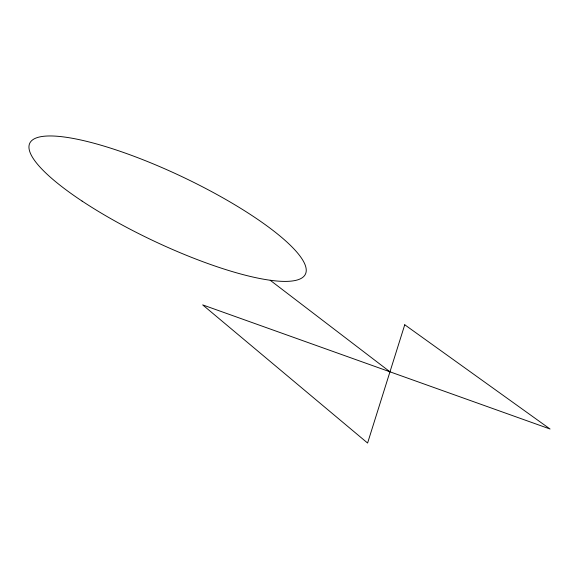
<?xml version="1.0" encoding="UTF-8"?>
<svg xmlns="http://www.w3.org/2000/svg" width="579" height="579" viewBox="0 0 579 579"><rect width="100%" height="100%" fill="white"/><g stroke="black" fill="none" stroke-linecap="round" stroke-linejoin="round"><path stroke-width="0.87" d="M270.219 280.272L389.971 371.812M404.75 324.768L367.593 443.036L202.686 304.894L550.05 429.01L404.75 324.768M82.073 201.072A152.574 35.095 25.4 0 0 304.851 275.134A152.574 35.095 25.4 0 0 115.843 149.852A152.574 35.095 25.4 0 0 82.073 201.072"/></g></svg>
